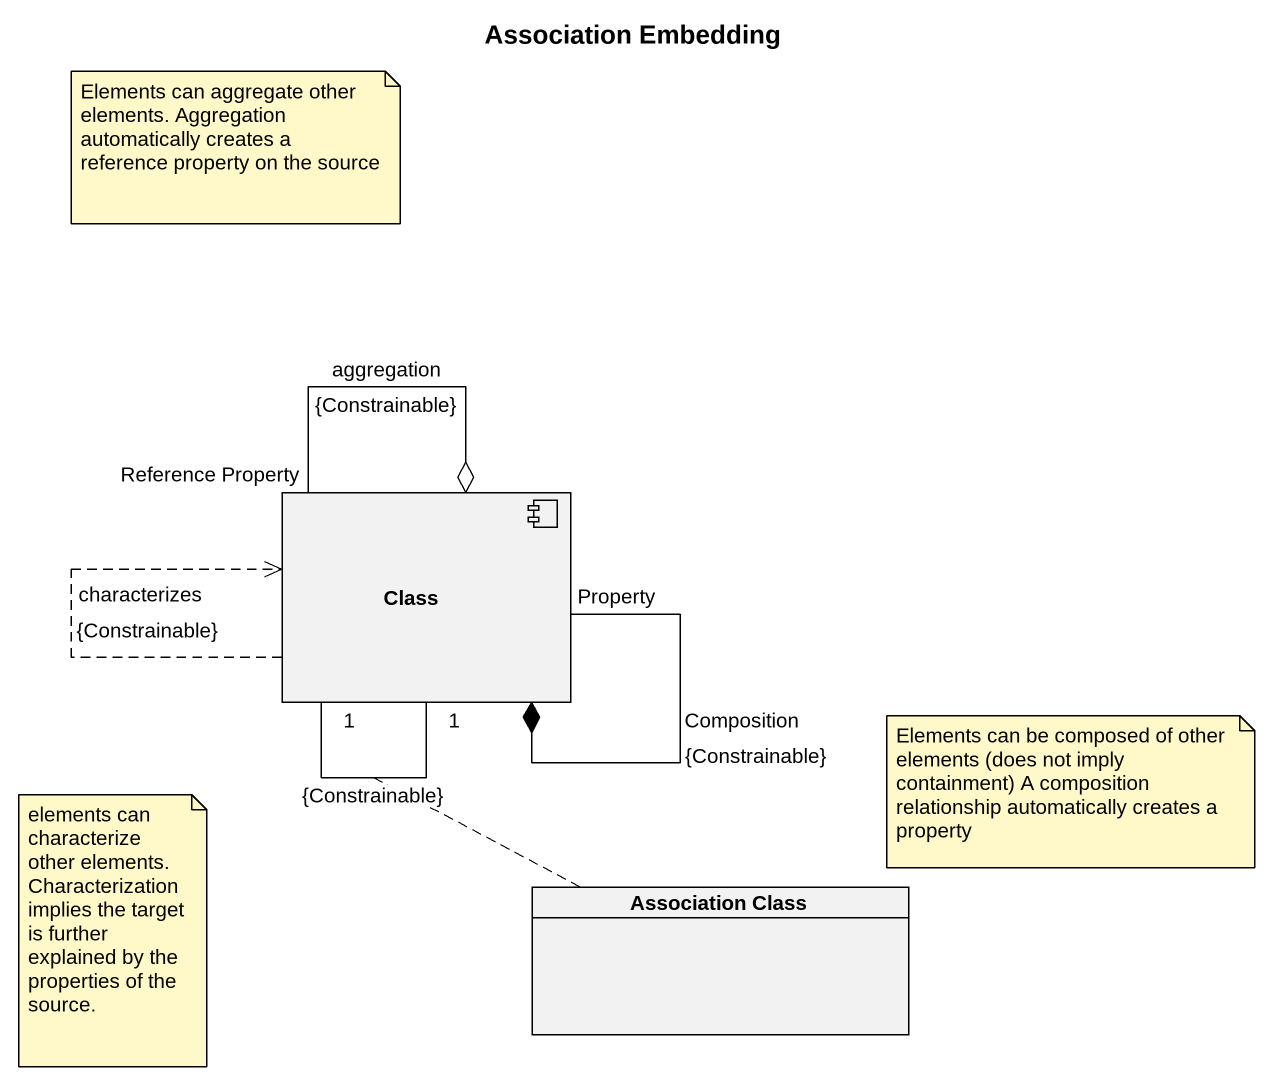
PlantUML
@startuml
title Association Embedding
allowmixing
hide circle
hide empty members
component "Class" as Class_
class "Association Class" as Association_Class
Class_ ..> Class_ : characterizes\n{Constrainable}
Class_ o-- "Reference Property" Class_ : aggregation\n{Constrainable}
Class_ *-- "Property" Class_ : Composition\n{Constrainable}
Class_ "1" -- "1" Class_ : {Constrainable}
note as N1
  Elements can aggregate other elements. Aggregation automatically creates a reference property on the source
end note
note as N2
  Elements can be composed of other elements (does not imply containment) A composition relationship automatically creates a property
end note
note as N3
  elements can characterize other elements. Characterization implies the target is further explained by the properties of the source.
end note
@enduml
